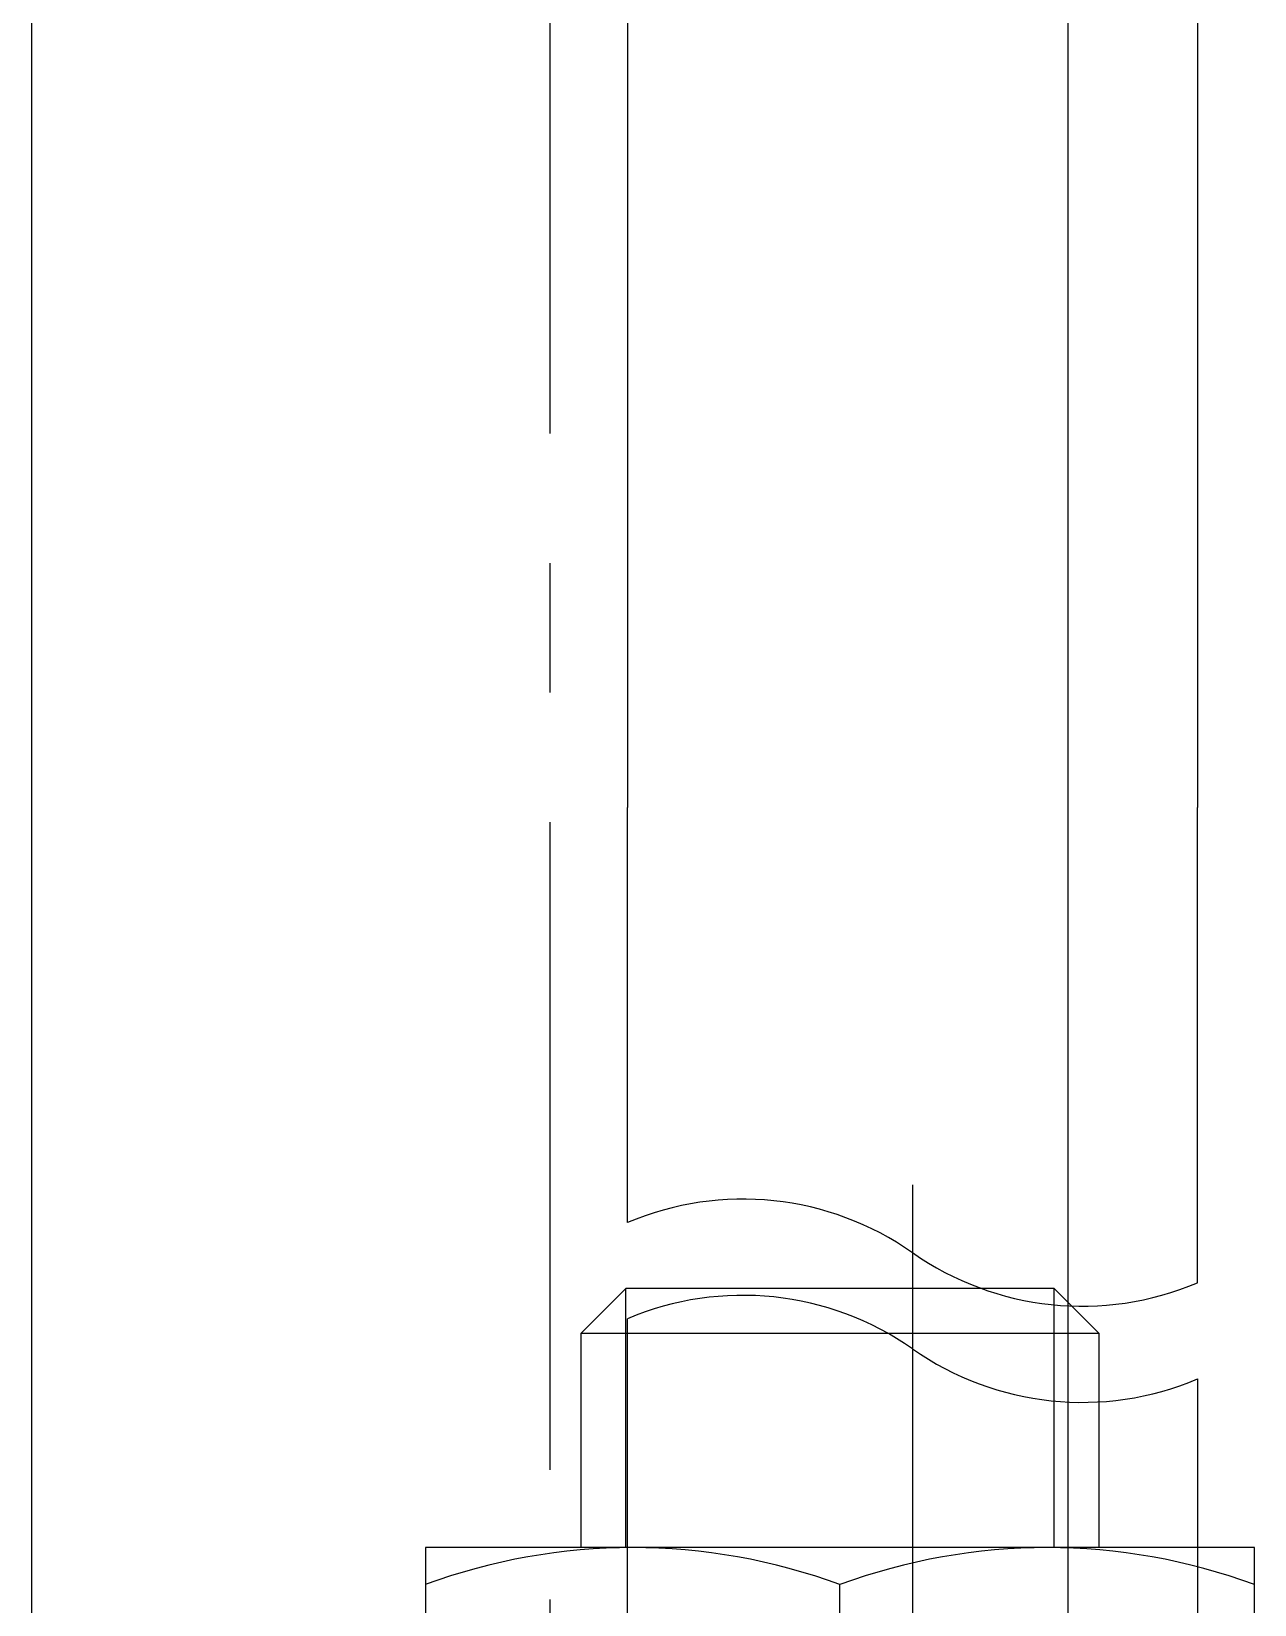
# Model space of a CAD drawing. Header units: inches. Extents: x 0 to 77285, y -118 to 40065.
# Drawn here: x 4563.14 to 4574.94, y 21883 to 21898.18 of the extents above; entities that cross this region are included whole.
import ezdxf

# ---------------------------------------------------------------- set-up
doc = ezdxf.new("R2010")
doc.units = ezdxf.units.IN
doc.header["$LTSCALE"] = 5
doc.header["$MEASUREMENT"] = 0
doc.linetypes.add('CENTER', pattern=[2, 1.25, -0.25, 0.25, -0.25])
for name, color, linetype in [('11', 1, 'CENTER'), ('44', 4, 'Continuous'), ('55', 5, 'Continuous'), ('T', 3, 'Continuous')]:
    doc.layers.add(name, color=color, linetype=linetype)

# ---------------------------------------------------------------- blocks, each defined once
blk = doc.blocks.new('A$Cf3caff21')
for p, q in [((-50.5, -170), (-50.5, -7330)), ((-40.5, -170), (-40.5, -7330))]:
    blk.add_line(p, q)
at = {"layer": '11'}
blk.add_line((-45.5, -170), (-45.5, -7330), dxfattribs=at)
blk = doc.blocks.new('A$Cd39330c3E')
for p, q in [((-9.5, 3.3), (-13.5, 3.3)), ((-13.5, 3.3), (-13.5, -4.7)), ((-15.567, 1.8), (-16, 1.367)), ((-13.5, 1.8), (-15.567, 1.8)), ((-15.567, 1.8), (-15.567, -3.2)), ((-16, 1.367), (-16, -2.767)), ((-9.5, -0.7), (-13.143, -0.7)), ((-16, -2.767), (-15.567, -3.2)), ((-15.567, -3.2), (-13.5, -3.2)), ((-13.5, -4.7), (-9.5, -4.7))]:
    blk.add_line(p, q)
for centre in [(-7.723, 1.3), (-7.723, -2.7)]:
    blk.add_arc(centre, 5.777, 159.7438, 200.2562)
at = {"layer": '11'}
blk.add_line((-17, 0), (1, 0), dxfattribs=at)
at = {"layer": 'T'}
for p, q in [((-13.5, 1.367), (-16, 1.367)), ((-13.5, -2.767), (-16, -2.767))]:
    blk.add_line(p, q, dxfattribs=at)
blk = doc.blocks.new('A$Ce961e380')
for p, q in [((-218.004, -18.75), (-210.142, -18.75)), ((-205.556, -18.75), (-210.142, -18.75)), ((-204.628, -18.75), (-199.5, -18.75)), ((-218.004, -24.25), (-210.142, -24.25)), ((-206.136, -24.25), (-210.142, -24.25)), ((-199.5, -24.25), (-205.208, -24.25))]:
    blk.add_line(p, q)
for centre, start, end in [((-208.177, -19.864), 324.9444, 23.0267), ((-207.249, -19.864), 324.9444, 23.0267), ((-203.514, -23.136), 144.9444, 203.0267), ((-202.586, -23.136), 144.9444, 203.0267)]:
    blk.add_arc(centre, 2.848, start, end)
blk = doc.blocks.new('A$C638f0059')
for p, q in [((-40.504, -18.75), (-32.642, -18.75)), ((-28.056, -18.75), (-32.642, -18.75)), ((-27.128, -18.75), (-22, -18.75)), ((-40.504, -24.25), (-32.642, -24.25)), ((-28.636, -24.25), (-32.642, -24.25)), ((-22, -24.25), (-27.708, -24.25))]:
    blk.add_line(p, q)
for centre, start, end in [((-30.677, -19.864), 324.9444, 23.0267), ((-29.749, -19.864), 324.9444, 23.0267), ((-26.014, -23.136), 144.9444, 203.0267), ((-25.086, -23.136), 144.9444, 203.0267)]:
    blk.add_arc(centre, 2.848, start, end)
blk = doc.blocks.new('A$C5cd82ed8')
at = {"layer": '44'}
blk.add_blockref('A$Cd39330c3E', (0, 51), dxfattribs=at)
at = {"layer": '55'}
for name, p in [('A$Ce961e380', (189.5, 72.5)), ('A$C638f0059', (12, 72.5))]:
    blk.add_blockref(name, p, dxfattribs=at)
blk = doc.blocks.new('A$C3e1dc9d3')
blk.add_blockref('A$C5cd82ed8', (-189.5, 12.5, -2129.449))

msp = doc.modelspace()

# ---------------------------------------------------------------- block references
msp.add_blockref('A$Cf3caff21', (4613.63583863, 22980.55047629))
at = {"rotation": 270}
msp.add_blockref('A$C3e1dc9d3', (4508.13583863, 21680.55112449), dxfattribs=at)

doc.saveas('drawing.dxf')
